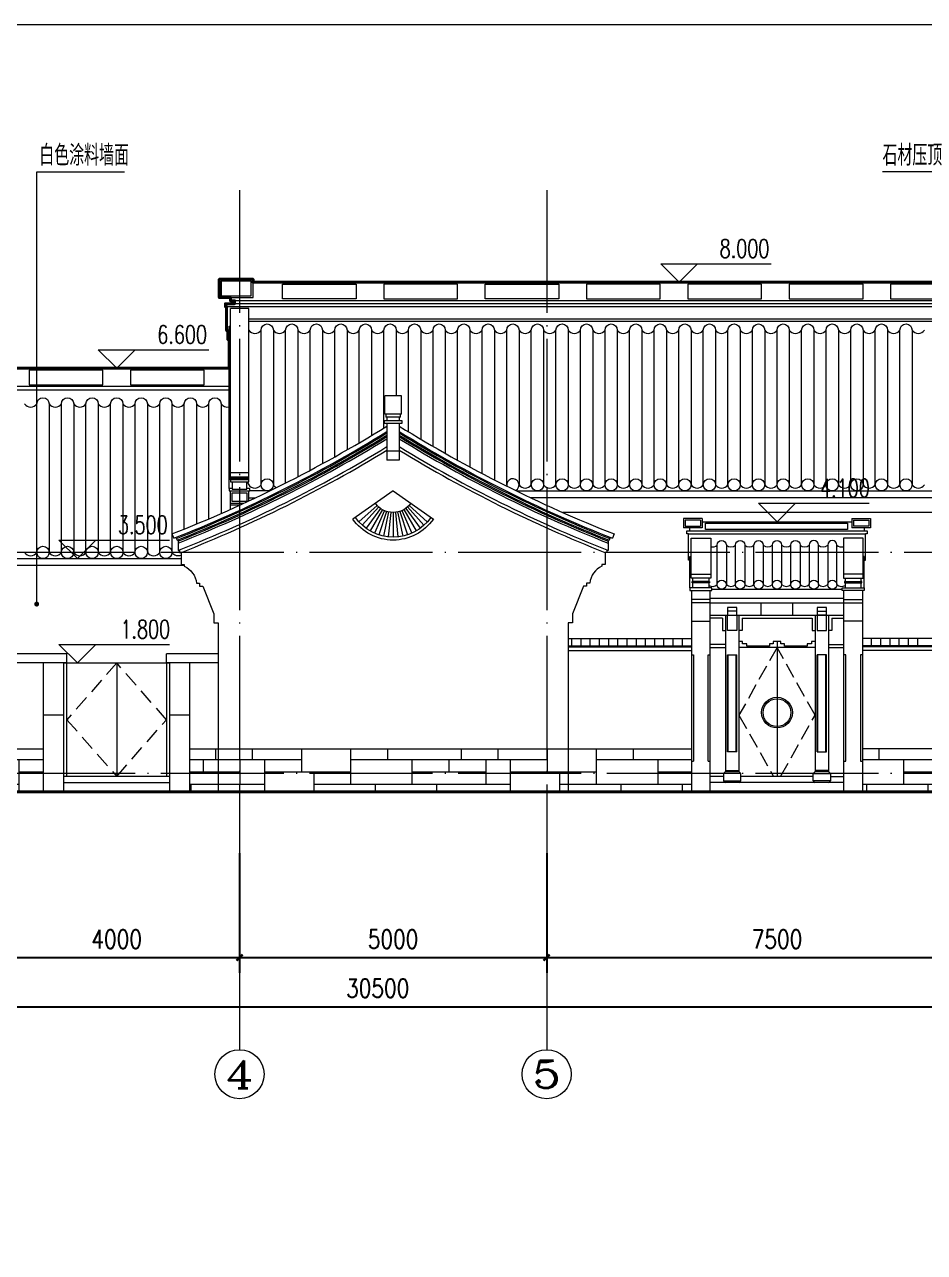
# Model space of a CAD drawing. Extents: x 577108 to 1042908, y 41950 to 81950.
# Drawn here: x 733073 to 747723, y 61950 to 81950 of the extents above; entities that cross this region are included whole.
import ezdxf
from ezdxf.enums import TextEntityAlignment as Align

# ---------------------------------------------------------------- set-up
doc = ezdxf.new("R2010")
doc.units = 0
doc.header["$LTSCALE"] = 1000
doc.header["$MEASUREMENT"] = 0
for name, pattern in [('DASH', [0.35, 0.25, -0.1]), ('DOTE', [2.42, 2, -0.2, 0.02, -0.2]), ('HIDDEN', [0.375, 0.25, -0.125])]:
    doc.linetypes.add(name, pattern=pattern)
doc.layers.get('0').update_dxf_attribs({"linetype": 'CONTINUOUS', "lineweight": 13})
doc.layers.get('Defpoints').update_dxf_attribs({"linetype": 'CONTINUOUS', "lineweight": 5})
for name, color, linetype, lineweight in [('AXIS', 3, 'CONTINUOUS', 15), ('AXIS_TEXT', 7, 'CONTINUOUS', 20), ('DIM_ELEV', 3, 'CONTINUOUS', 15), ('DIM_LEAD', 3, 'CONTINUOUS', 15), ('DOTE', 1, 'DOTE', 0), ('LM-1', 7, 'CONTINUOUS', 18), ('LM-2', 8, 'CONTINUOUS', 18), ('LM-L', 7, 'CONTINUOUS', 15), ('LM-S', 8, 'CONTINUOUS', 5), ('PUB_TEXT', 7, 'CONTINUOUS', 20), ('wall', 2, 'CONTINUOUS', 40), ('瓦1', 8, 'CONTINUOUS', 15)]:
    doc.layers.add(name, color=color, linetype=linetype, lineweight=lineweight)
doc.styles.add('_TCH_AXIS', font='COMPLEX', dxfattribs={"bigfont": 'GBCBIG'})
doc.styles.add('_TCH_DIM', font='SIMPLEX', dxfattribs={"bigfont": 'GBCBIG'})
doc.styles.add('COMPLEX', font='COMPLEX')
doc.styles.add('DIM_FONT', font='SIMPLEX.shx', dxfattribs={"width": 0.8, "bigfont": 'hztxt.shx'})
doc.dimstyles.new('DIMN', dxfattribs={"dimtxt": 300, "dimasz": 100, "dimexe": 250, "dimexo": 300, "dimgap": 150, "dimtad": 1, "dimdec": 0, "dimzin": 0, "dimdsep": 46, "dimtxsty": 'DIM_FONT', "dimblk": 'ARCHTICK', "dimcen": 0.09, "dimclrt": 7, "dimazin": 2, "dimtfac": 1, "dimtdec": 0, "dimtix": 1, "dimtmove": 2, "dimatfit": 3, "dimldrblk": 'ARCHTICK', "dimfxl": 0, "dimtolj": 1, "dimtzin": 0, "dimarcsym": 0})
pattern_1 = [(0, (-307017, -391225.2), (9e-13, 4000), [3000, -1000]), (0, (-307017, -391025.2), (9e-13, 4000), [-1200, 1200, -600, 1000]), (0, (-307017, -390825.2), (9e-13, 4000), [-1800, 2200]), (0, (-307017, -390625.2), (9e-13, 4000), [1800, -2200]), (0, (-307017, -390425.2), (9e-13, 4000), [-800, 3200]), (0, (-307017, -390225.2), (9e-13, 4000), [1400, -1000, 1200, -400]), (0, (-305617, -390025.2), (9e-13, 4000), [3200, -800]), (0, (-307217, -389825.2), (9e-13, 4000), [2200, -1800]), (0, (-307817, -389625.2), (9e-13, 4000), [1800, -2200]), (0, (-307017, -389425.2), (9e-13, 4000), [3200, -800]), (0, (-307017, -389225.2), (9e-13, 4000), [-1600, 1000, -600, 800]), (0, (-305017, -389025.2), (9e-13, 4000), [2400, -1600]), (0, (-306617, -388825.2), (9e-13, 4000), [1600, -800, 600, -1000]), (0, (-305817, -388625.2), (9e-13, 4000), [1600, -600, 1000, -800]), (0, (-304217, -388425.2), (9e-13, 4000), [2400, -1600]), (0, (-305817, -388225.2), (9e-13, 4000), [1600, -2400]), (0, (-305017, -388025.2), (9e-13, 4000), [1800, -2200]), (0, (-305017, -387825.2), (9e-13, 4000), [-1200, 2800]), (0, (-306217, -387625.2), (9e-13, 4000), [1200, -2800]), (0, (-305017, -387425.2), (9e-13, 4000), [2800, -1200]), (90, (-307017, -389625.2), (-4000, 1e-12), [600, -1600, 1400, -400]), (90, (-306617, -389425.2), (-4000, 1e-12), [1000, -600, 400, -2000]), (90, (-306417, -390225.2), (-4000, 1e-12), [400, -3600]), (90, (-306217, -390625.2), (-4000, 1e-12), [400, -2400, 600, -600]), (90, (-306017, -389825.2), (-4000, 1e-12), [400, -3600]), (90, (-305817, -391225.2), (-4000, 1e-12), [600, -1800, 1000, -600]), (90, (-305617, -390425.2), (-4000, 1e-12), [600, -3400]), (90, (-305417, -389425.2), (-4000, 1e-12), [600, -200, 400, -2800]), (90, (-305217, -391025.2), (-4000, 1e-12), [600, -3400]), (90, (-305017, -390025.2), (-4000, 1e-12), [600, -200, 600, -400, 1000, -1200]), (90, (-304617, -390025.2), (-4000, 1e-12), [-2800, 400, -400, 400]), (90, (-304417, -389425.2), (-4000, 1e-12), [400, -3600]), (90, (-304217, -390825.2), (-4000, 1e-12), [400, -1400, 1000, -1200]), (90, (-304017, -390225.2), (-4000, 1e-12), [200, -2600, 600, -600]), (90, (-303817, -390025.2), (-4000, 1e-12), [1000, -1000, 600, -1400]), (90, (-303617, -389025.2), (-4000, 1e-12), [600, -1000, 400, -2000]), (90, (-303417, -390425.2), (-4000, 1e-12), [400, -3600]), (90, (-303217, -390025.2), (-4000, 1e-12), [400, -1200, 600, -1800])]

# ---------------------------------------------------------------- blocks, each defined once
blk = doc.blocks.new('山墙装饰')
at = {"layer": 'LM-1'}
for q in [(-655, -459), (655, -459)]:
    blk.add_line((0, 0), q, dxfattribs=at)
for radius in [800, 750]:
    blk.add_arc((0, 0), radius, 215, 325, dxfattribs=at)
at = {"layer": 'LM-2', "color": 8}
for p, q in [((-260, -234), (-557, -502)), ((-234, -260), (-502, -557)), ((-206, -283), (-441, -607)), ((-175, -303), (-375, -650)), ((-142, -320), (-305, -685)), ((-108, -333), (-232, -713)), ((-73, -342), (-156, -734)), ((-37, -348), (-78, -746)), ((0, -350), (0, -750)), ((37, -348), (78, -746)), ((73, -342), (156, -734)), ((108, -333), (232, -713)), ((142, -320), (305, -685)), ((175, -303), (375, -650)), ((206, -283), (441, -607)), ((234, -260), (502, -557)), ((260, -234), (557, -502))]:
    blk.add_line(p, q, dxfattribs=at)
blk.add_arc((0, 0), 350, 215, 325, dxfattribs=at)
blk = doc.blocks.new('_ArchTick')
at = {"color": 0, "linetype": 'ByBlock', "const_width": 0.4}
blk.add_lwpolyline([(-0.5, -0.5), (0.5, 0.5)], dxfattribs=at)
blk = doc.blocks.new('*D115')
at = {"layer": 'AXIS', "color": 0, "lineweight": -2, "transparency": 16777216}
for p, q in [((732573, 68453), (732573, 66503)), ((736573, 68453), (736573, 66503)), ((732573, 66753), (736573, 66753))]:
    blk.add_line(p, q, dxfattribs=at)
at = {"layer": 'Defpoints', "color": 0, "transparency": 16777216}
for p in [(732573, 68753), (736573, 68753), (736573, 66753)]:
    blk.add_point(p, dxfattribs=at)
at = {"layer": 'AXIS', "color": 0, "lineweight": -2, "transparency": 16777216, "xscale": 100, "yscale": 100, "zscale": 100, "rotation": 180}
blk.add_blockref('_ArchTick', (732573, 66753), dxfattribs=at)
at = {"layer": 'AXIS', "color": 0, "lineweight": -2, "transparency": 16777216, "xscale": 100, "yscale": 100, "zscale": 100}
blk.add_blockref('_ArchTick', (736573, 66753), dxfattribs=at)
at = {"layer": 'AXIS', "color": 7, "transparency": 16777216, "insert": (734573, 67053), "char_height": 300, "attachment_point": 5, "style": 'DIM_FONT'}
blk.add_mtext('\\A1;4000', dxfattribs=at)
blk = doc.blocks.new('*D116')
at = {"layer": 'AXIS', "color": 0, "lineweight": -2, "transparency": 16777216}
for p, q in [((736573, 68453), (736573, 66503)), ((741573, 68453), (741573, 66503)), ((736573, 66753), (741573, 66753))]:
    blk.add_line(p, q, dxfattribs=at)
at = {"layer": 'Defpoints', "color": 0, "transparency": 16777216}
for p in [(736573, 68753), (741573, 68753), (741573, 66753)]:
    blk.add_point(p, dxfattribs=at)
at = {"layer": 'AXIS', "color": 0, "lineweight": -2, "transparency": 16777216, "xscale": 100, "yscale": 100, "zscale": 100, "rotation": 180}
blk.add_blockref('_ArchTick', (736573, 66753), dxfattribs=at)
at = {"layer": 'AXIS', "color": 0, "lineweight": -2, "transparency": 16777216, "xscale": 100, "yscale": 100, "zscale": 100}
blk.add_blockref('_ArchTick', (741573, 66753), dxfattribs=at)
at = {"layer": 'AXIS', "color": 7, "transparency": 16777216, "insert": (739073, 67053), "char_height": 300, "attachment_point": 5, "style": 'DIM_FONT'}
blk.add_mtext('\\A1;5000', dxfattribs=at)
blk = doc.blocks.new('*D117')
at = {"layer": 'AXIS', "color": 0, "lineweight": -2, "transparency": 16777216}
for p, q in [((741573, 68453), (741573, 66503)), ((749073, 68453), (749073, 66503)), ((741573, 66753), (749073, 66753))]:
    blk.add_line(p, q, dxfattribs=at)
at = {"layer": 'Defpoints', "color": 0, "transparency": 16777216}
for p in [(741573, 68753), (749073, 68753), (749073, 66753)]:
    blk.add_point(p, dxfattribs=at)
at = {"layer": 'AXIS', "color": 0, "lineweight": -2, "transparency": 16777216, "xscale": 100, "yscale": 100, "zscale": 100, "rotation": 180}
blk.add_blockref('_ArchTick', (741573, 66753), dxfattribs=at)
at = {"layer": 'AXIS', "color": 0, "lineweight": -2, "transparency": 16777216, "xscale": 100, "yscale": 100, "zscale": 100}
blk.add_blockref('_ArchTick', (749073, 66753), dxfattribs=at)
at = {"layer": 'AXIS', "color": 7, "transparency": 16777216, "insert": (745323, 67053), "char_height": 300, "attachment_point": 5, "style": 'DIM_FONT'}
blk.add_mtext('\\A1;7500', dxfattribs=at)
blk = doc.blocks.new('*D120')
at = {"layer": 'AXIS', "color": 0, "lineweight": -2, "transparency": 16777216}
for p, q in [((723573, 68453), (723573, 65703)), ((754073, 68453), (754073, 65703)), ((723573, 65953), (754073, 65953))]:
    blk.add_line(p, q, dxfattribs=at)
at = {"layer": 'Defpoints', "color": 0, "transparency": 16777216}
for p in [(723573, 68753), (754073, 68753), (754073, 65953)]:
    blk.add_point(p, dxfattribs=at)
at = {"layer": 'AXIS', "color": 0, "lineweight": -2, "transparency": 16777216, "xscale": 100, "yscale": 100, "zscale": 100, "rotation": 180}
blk.add_blockref('_ArchTick', (723573, 65953), dxfattribs=at)
at = {"layer": 'AXIS', "color": 0, "lineweight": -2, "transparency": 16777216, "xscale": 100, "yscale": 100, "zscale": 100}
blk.add_blockref('_ArchTick', (754073, 65953), dxfattribs=at)
at = {"layer": 'AXIS', "color": 7, "transparency": 16777216, "insert": (738823, 66253), "char_height": 300, "attachment_point": 5, "style": 'DIM_FONT'}
blk.add_mtext('\\A1;30500', dxfattribs=at)
blk = doc.blocks.new('_AXISO')
blk.add_circle((0, 0), 0.5)
at = {"layer": 'AXIS_TEXT', "style": 'COMPLEX', "width": 1.041667}
blk.add_attdef('A', text='', height=0.56, dxfattribs=at).set_placement((-0.25, -0.28), (0.25, -0.28), align=Align.FIT)

msp = doc.modelspace()

# ---------------------------------------------------------------- hatches: boundary and pattern name
at = {"layer": 'LM-S'}
h = msp.add_hatch(dxfattribs=at)
h.set_pattern_fill('文化石01', color=256, scale=500, style=0)
h.set_pattern_definition(pattern_1)
h.paths.add_polyline_path([(723423.0894, 70152.8769), (723423.0894, 69452.8769), (727473.0894, 69452.8769), (727473.0894, 70152.8769)])
h.paths.add_polyline_path([(727473.0894, 70152.8769), (727473.0894, 69452.8769), (728473.0894, 69452.8769), (728473.0894, 70152.8769)])
h.paths.add_polyline_path([(728473.0894, 69452.8769), (728673.0894, 69452.8769), (728673.0894, 70152.8769), (728473.0894, 70152.8769)])
h.paths.add_polyline_path([(728673.0894, 70152.8769), (728673.0894, 69452.8769), (730473.0894, 69452.8769), (730473.0894, 70152.8769)])
h.paths.add_polyline_path([(730673.0894, 70152.8769), (730473.0894, 70152.8769), (730473.0894, 69452.8769), (730673.0894, 69452.8769)])
h.paths.add_polyline_path([(730673.0894, 70152.8769), (730673.0894, 69452.8769), (731673.0894, 69452.8769), (731673.0894, 70152.8769)])
h.paths.add_polyline_path([(731673.0894, 69452.8769), (732723.0894, 69452.8769), (732723.0894, 70152.8769), (731673.0894, 70152.8769)])
h.paths.add_polyline_path([(732723.0894, 70152.8769), (732723.0894, 69452.8769), (733383.0894, 69452.8769), (733383.0894, 70152.8769)])
h = msp.add_hatch(dxfattribs=at)
h.set_pattern_fill('文化石01', color=256, scale=500, style=0)
h.set_pattern_definition(pattern_1)
h.paths.add_polyline_path([(741923.0894, 69452.8769), (741923.0894, 70152.8769), (736223.0894, 70152.8769), (736223.0894, 69452.8769)])
h.paths.add_polyline_path([(743933.0894, 69452.8769), (743933.0894, 70152.8769), (741923.0894, 70152.8769), (741923.0894, 69452.8769)])
h.paths.add_polyline_path([(736223.0894, 69452.8769), (736223.0894, 70152.8769), (735763.0894, 70152.8769), (735763.0894, 69452.8769)])
h = msp.add_hatch(dxfattribs=at)
h.set_pattern_fill('文化石01', color=256, scale=500, style=0)
h.set_pattern_definition(pattern_1)
h.paths.add_polyline_path([(746713.0894, 70152.8769), (746713.0894, 69452.8769), (748723.0894, 69452.8769), (748723.0894, 70152.8769)])
h.paths.add_polyline_path([(748723.0894, 70152.8769), (748723.0894, 69452.8769), (754423.0894, 69452.8769), (754423.0894, 70152.8769)])
h.paths.add_polyline_path([(754423.0894, 70152.8769), (754423.0894, 69452.8769), (756723.0894, 69452.8769), (756723.0894, 70152.8769)])
h.paths.add_polyline_path([(756723.0894, 70152.8769), (756723.0894, 69452.8769), (757459.3639, 69452.8769), (757459.3639, 70152.8769)])

# ---------------------------------------------------------------- linework, layer by layer
for p, q in [((723423.0894, 70152.8769), (733383.0894, 70152.8769)), ((735763.0894, 70152.8769), (743933.0894, 70152.8769))]:
    msp.add_line(p, q)
at = {"layer": 'AXIS'}
for p, q in [((736573.0894, 68752.8769), (736573.0894, 65252.8769)), ((741573.0894, 68752.8769), (741573.0894, 65252.8769))]:
    msp.add_line(p, q, dxfattribs=at)
at = {"layer": 'DIM_ELEV'}
for p, q in [((743729.0957, 77752.8769), (743429.0957, 78052.8769)), ((743429.0957, 78052.8769), (745229.0957, 78052.8769)), ((743729.0957, 77752.8769), (744029.0957, 78052.8769)), ((734573.0894, 76352.8769), (734273.0894, 76652.8769)), ((734273.0894, 76652.8769), (736073.0894, 76652.8769)), ((734573.0894, 76352.8769), (734873.0894, 76652.8769)), ((745323.0894, 73852.8769), (745023.0894, 74152.8769)), ((745023.0894, 74152.8769), (746823.0894, 74152.8769)), ((745323.0894, 73852.8769), (745623.0894, 74152.8769)), ((733932.7891, 73252.8769), (733632.7891, 73552.8769)), ((733632.7891, 73552.8769), (735432.7891, 73552.8769)), ((733932.7891, 73252.8769), (734232.7891, 73552.8769)), ((733932.7891, 71552.8769), (733632.7891, 71852.8769)), ((733632.7891, 71852.8769), (735432.7891, 71852.8769)), ((733932.7891, 71552.8769), (734232.7891, 71852.8769))]:
    msp.add_line(p, q, dxfattribs=at)
at = {"layer": 'DIM_LEAD'}
for p, q in [((733270.5637, 72510.6586), (733270.5637, 79552.8769)), ((733270.5637, 79552.8769), (734698.6182, 79552.8769)), ((748015.5133, 79552.8769), (747040.8247, 79552.8769))]:
    msp.add_line(p, q, dxfattribs=at)
at = {"layer": 'DIM_LEAD', "const_width": 40}
msp.add_lwpolyline([(733270.5637, 72490.6586, 1), (733270.5637, 72530.6586, 1)], format="xyb", close=True, dxfattribs=at)
at = {"layer": 'DOTE'}
for p, q in [((736573.0894, 79252.8769), (736573.0894, 68252.8769)), ((741573.0894, 79252.8769), (741573.0894, 68252.8769)), ((759073.0894, 73352.8769), (721419.8075, 73352.8769)), ((759073.0894, 69752.8769), (721419.8075, 69752.8769))]:
    msp.add_line(p, q, dxfattribs=at)
at = {"layer": 'LM-L'}
for p, q in [((748853.0894, 77752.8769), (736793.0894, 77752.8769)), ((749303.0894, 77402.8769), (736343.0894, 77402.8769)), ((736343.0894, 77352.8769), (736343.0894, 77402.8769)), ((736423.0894, 77452.8769), (736423.0894, 77502.8769)), ((749223.0894, 77452.8769), (736423.0894, 77452.8769)), ((736493.0894, 77402.8769), (736493.0894, 77452.8769)), ((749303.0894, 77352.8769), (736343.0894, 77352.8769)), ((736363.0894, 76965.1277), (736363.0894, 77352.8769)), ((736423.0894, 74582.6741), (736423.0894, 77322.7926)), ((736723.0894, 77322.7926), (736423.0894, 77322.7926)), ((736723.0894, 74582.6741), (736723.0894, 77322.7926)), ((736403.0894, 77036.4869), (736423.0894, 77036.4869)), ((736403.0894, 74393.5263), (736403.0894, 77036.4869)), ((748923.0894, 77152.8769), (736723.0894, 77152.8769)), ((748923.0894, 77112.8769), (736723.0894, 77112.8769)), ((736383.0894, 76965.1277), (736363.0894, 76965.1277)), ((736383.0894, 76815.1277), (736383.0894, 76965.1277)), ((736403.0894, 76815.1277), (736383.0894, 76815.1277)), ((736403.0894, 76352.8769), (732743.0894, 76352.8769)), ((736403.0894, 76052.8769), (732743.0894, 76052.8769)), ((738938.0894, 75602.8769), (738938.0894, 75902.8769)), ((739208.0894, 75902.8769), (738938.0894, 75902.8769)), ((739208.0894, 75602.8769), (739208.0894, 75902.8769)), ((739208.0894, 75602.8769), (738938.0894, 75602.8769)), ((738953.0894, 75602.8769), (738953.0894, 75552.8769)), ((739193.0894, 75552.8769), (739193.0894, 75602.8769)), ((739193.0894, 75552.8769), (738953.0894, 75552.8769)), ((738973.0894, 75552.8769), (738973.0894, 75502.8769)), ((738973.0894, 75452.8769), (738973.0894, 74852.8769)), ((739173.0894, 75552.8769), (739173.0894, 75502.8769)), ((739173.0894, 75452.8769), (739173.0894, 74852.8769)), ((739173.0894, 75002.8769), (738973.0894, 75002.8769)), ((739173.0894, 74852.8769), (738973.0894, 74852.8769)), ((736423.0894, 74652.8769), (736723.0894, 74652.8769)), ((736423.0894, 74582.6741), (736723.0894, 74582.6741)), ((736423.0894, 74052.7332), (736423.0894, 74352.8769)), ((736723.0894, 74190.2759), (736723.0894, 74352.8769)), ((736723.0894, 74240.3163), (736829.3175, 74240.3163)), ((737062.9616, 74352.8769), (736743.0894, 74352.8769)), ((741083.2171, 74352.8769), (748923.0894, 74352.8769)), ((748923.0894, 74240.3163), (741316.8612, 74240.3163)), ((736423.0894, 74152.8769), (736642.7048, 74152.8769)), ((748811.2704, 74002.8769), (741834.9083, 74002.8769)), ((744103.0894, 73902.8769), (743803.0894, 73902.8769)), ((743803.0894, 73902.8769), (743803.0894, 73752.8769)), ((744103.0894, 73902.8769), (744103.0894, 73752.8769)), ((746543.0894, 73902.8769), (746843.0894, 73902.8769)), ((746543.0894, 73902.8769), (746543.0894, 73752.8769)), ((746843.0894, 73902.8769), (746843.0894, 73752.8769)), ((735473.0894, 73652.8769), (735500.528, 73583.0763)), ((742673.0894, 73652.8769), (742645.6507, 73583.0763)), ((744103.0894, 73752.8769), (743803.0894, 73752.8769)), ((743883.0894, 73652.8769), (746763.0894, 73652.8769)), ((746843.0894, 73752.8769), (746543.0894, 73752.8769)), ((735537.6559, 73597.7107), (735556.0339, 73551.2107)), ((735573.0894, 73536.4488), (735573.0894, 73382.8769)), ((735574.6134, 73558.5637), (735581.9817, 73539.9705)), ((742571.5653, 73558.5637), (742564.197, 73539.9705)), ((742573.0894, 73536.4488), (742573.0894, 73382.8769)), ((742608.5228, 73597.7107), (742590.1448, 73551.2107)), ((732723.0894, 73252.8769), (735623.0894, 73252.8769)), ((735573.0894, 73382.8769), (735593.0894, 73382.8769)), ((735593.0894, 73393.8264), (735593.0894, 73352.8769)), ((735593.0894, 73352.8769), (735625.5409, 73352.8769)), ((742553.0894, 73352.8769), (742520.6378, 73352.8769)), ((742553.0894, 73393.8264), (742553.0894, 73352.8769)), ((742573.0894, 73382.8769), (742553.0894, 73382.8769)), ((746743.0894, 73285.8769), (746723.0894, 73285.8769)), ((735673.0894, 73140.3163), (732723.0894, 73140.3163)), ((744213.0894, 72932.8871), (743953.0894, 72932.8871)), ((744213.0894, 72880.58), (743953.0894, 72880.58)), ((744213.0894, 72854.8552), (743953.0894, 72854.8552)), ((746433.0894, 72932.8871), (746693.0894, 72932.8871)), ((746433.0894, 72880.58), (746693.0894, 72880.58)), ((746433.0894, 72854.8552), (746693.0894, 72854.8552)), ((743933.0894, 72732.8769), (744233.0894, 72732.8769)), ((744233.0894, 72605.3881), (746413.0894, 72605.3881)), ((744263.0894, 72752.8769), (746383.0894, 72752.8769)), ((746713.0894, 72732.8769), (746413.0894, 72732.8769)), ((744233.0894, 72532.8769), (746413.0894, 72532.8769)), ((745063.0894, 72332.8769), (745063.0894, 72532.8769)), ((745583.0894, 72332.8769), (745583.0894, 72532.8769)), ((744233.0894, 72332.8769), (746413.0894, 72332.8769)), ((744483.0894, 72332.8769), (744483.0894, 69782.8769)), ((744668.0894, 72392.8769), (744518.0894, 72392.8769)), ((744703.0894, 72332.8769), (744703.0894, 69782.8769)), ((745943.0894, 72332.8769), (745943.0894, 69782.8769)), ((745978.0894, 72392.8769), (746128.0894, 72392.8769)), ((746163.0894, 72332.8769), (746163.0894, 69782.8769)), ((741923.0895, 71831.6333), (743933.0894, 71831.6333)), ((741923.0895, 71814.3128), (743933.0894, 71814.3128)), ((744483.0894, 71852.8769), (744233.0894, 71852.8769)), ((744233.0894, 71802.8769), (744483.0894, 71802.8769)), ((746163.0894, 71852.8769), (746413.0894, 71852.8769)), ((746163.0894, 71802.8769), (746413.0894, 71802.8769)), ((748723.0894, 71831.6333), (746713.0894, 71831.6333)), ((748723.0894, 71814.3128), (746713.0894, 71814.3128)), ((733763.0894, 71702.8769), (732723.0894, 71702.8769)), ((733763.0894, 71552.8769), (733763.0894, 71702.8769)), ((736223.0894, 71702.8769), (735383.0894, 71702.8769)), ((735383.0894, 71552.8769), (735383.0894, 71702.8769)), ((741923.0895, 71752.8769), (743933.0894, 71752.8769)), ((748723.0894, 71752.8769), (746713.0894, 71752.8769)), ((733763.0894, 71552.8769), (732723.0894, 71552.8769)), ((733383.0894, 69452.8769), (733383.0894, 71552.8769)), ((733713.0894, 69452.8769), (733713.0894, 71552.8769)), ((733713.0894, 71552.8769), (735433.0894, 71552.8769)), ((733763.0894, 69702.8769), (733763.0894, 71552.8769)), ((734573.0894, 71552.8769), (734573.0894, 69702.8769)), ((736223.0894, 71552.8769), (735383.0894, 71552.8769)), ((735383.0894, 71552.8769), (735383.0894, 69702.8769)), ((735433.0894, 71552.8769), (735433.0894, 69452.8769)), ((735763.0894, 69452.8769), (735763.0894, 71552.8769)), ((733713.0894, 70702.8769), (733383.0894, 70702.8769)), ((735763.0894, 70702.8769), (735433.0894, 70702.8769)), ((757459.3639, 70152.8769), (746713.0894, 70152.8769)), ((735433.0894, 69702.8769), (733713.0894, 69702.8769)), ((733713.0894, 69602.8769), (735433.0894, 69602.8769)), ((744453.0894, 69702.8769), (744233.0894, 69702.8769)), ((746413.0894, 69602.8769), (744233.0894, 69602.8769)), ((745913.0894, 69702.8769), (744733.0894, 69702.8769)), ((746193.0894, 69702.8769), (746413.0894, 69702.8769))]:
    msp.add_line(p, q, dxfattribs=at)
at = {"layer": 'LM-L', "color": 8}
msp.add_line((743903.0894, 73285.8769), (743923.0894, 73285.8769), dxfattribs=at)
at = {"layer": 'LM-L', "color": 7}
for p, q in [((745943.0894, 71802.8769), (744703.0894, 71802.8769)), ((745323.0894, 71902.8769), (745323.0894, 69702.8769)), ((744483.0894, 69802.8769), (744703.0894, 69802.8769)), ((746163.0894, 69802.8769), (745943.0894, 69802.8769)), ((744453.0894, 69752.8769), (744453.0894, 69632.8769)), ((744733.0894, 69752.8769), (744453.0894, 69752.8769)), ((744453.0894, 69632.8769), (744733.0894, 69632.8769)), ((744483.0894, 69782.8769), (744703.0894, 69782.8769)), ((744733.0894, 69632.8769), (744733.0894, 69752.8769)), ((745913.0894, 69632.8769), (745913.0894, 69752.8769)), ((745913.0894, 69752.8769), (746193.0894, 69752.8769)), ((746193.0894, 69632.8769), (745913.0894, 69632.8769)), ((746163.0894, 69782.8769), (745943.0894, 69782.8769)), ((746193.0894, 69752.8769), (746193.0894, 69632.8769))]:
    msp.add_line(p, q, dxfattribs=at)
at = {"layer": 'LM-L'}
for points in [[(736793.0894, 77802.8769), (736243.0894, 77802.8769), (736243.0894, 77502.8769), (736793.0894, 77502.8769)], [(738933.0894, 75502.8769), (739213.0894, 75502.8769), (739213.0894, 75452.8769), (738933.0894, 75452.8769)], [(736433.0894, 74578.0443), (736713.0894, 74578.0443), (736713.0894, 74549.9826), (736433.0894, 74549.9826)], [(744213.0894, 72827.8769), (744213.0894, 72827.8769), (744213.0894, 72772.8769), (743953.0894, 72772.8769), (743953.0894, 72827.8769), (743953.0894, 72827.8769), (743953.0894, 72854.8552), (743943.0894, 72854.8552), (743943.0894, 72880.58), (743953.0894, 72880.58), (743953.0894, 72932.8871), (743923.0894, 72932.8871), (743923.0894, 72997.1991), (744243.0894, 72997.1991), (744243.0894, 72932.8871), (744213.0894, 72932.8871), (744213.0894, 72880.58), (744223.0894, 72880.58), (744223.0894, 72854.8552), (744213.0894, 72854.8552)], [(746433.0894, 72827.8769), (746433.0894, 72827.8769), (746433.0894, 72772.8769), (746693.0894, 72772.8769), (746693.0894, 72827.8769), (746693.0894, 72827.8769), (746693.0894, 72854.8552), (746703.0894, 72854.8552), (746703.0894, 72880.58), (746693.0894, 72880.58), (746693.0894, 72932.8871), (746723.0894, 72932.8871), (746723.0894, 72997.1991), (746403.0894, 72997.1991), (746403.0894, 72932.8871), (746433.0894, 72932.8871), (746433.0894, 72880.58), (746423.0894, 72880.58), (746423.0894, 72854.8552), (746433.0894, 72854.8552)], [(744518.0894, 72332.8769), (744668.0894, 72332.8769), (744668.0894, 72452.8769), (744518.0894, 72452.8769)], [(745978.0894, 72332.8769), (746128.0894, 72332.8769), (746128.0894, 72452.8769), (745978.0894, 72452.8769)], [(744668.0894, 72082.8769), (744518.0894, 72082.8769), (744518.0894, 72332.8769), (744668.0894, 72332.8769)], [(745978.0894, 72082.8769), (746128.0894, 72082.8769), (746128.0894, 72332.8769), (745978.0894, 72332.8769)]]:
    msp.add_lwpolyline(points, close=True, dxfattribs=at)
for points in [[(732743.0894, 76002.8769), (736403.0894, 76002.8769)], [(736723.0894, 74535.6305), (736423.0894, 74535.6305), (736423.0894, 74503.5545), (736453.0894, 74503.5545), (736453.0894, 74382.8769), (736693.0894, 74382.8769), (736693.0894, 74503.5545), (736723.0894, 74503.5545), (736723.0894, 74535.6305)], [(736453.0894, 74393.5263), (736403.0894, 74393.5263), (736403.0894, 74352.8769), (736743.0894, 74352.8769), (736743.0894, 74393.5263), (736693.0894, 74393.5263)], [(744103.0894, 73852.8769), (746543.0894, 73852.8769)], [(743883.0894, 73652.8769), (743853.0894, 73652.8769), (743853.0894, 73702.8769), (746793.0894, 73702.8769), (746793.0894, 73652.8769), (746763.0894, 73652.8769)], [(743903.0894, 73227.8769), (743883.0894, 73227.8769), (743883.0894, 73652.8769)], [(743903.0894, 73702.8769), (743903.0894, 73752.8769)], [(746743.0894, 73752.8769), (746743.0894, 73702.8769)], [(746743.0894, 73227.8769), (746763.0894, 73227.8769), (746763.0894, 73652.8769)], [(743923.0894, 72997.1991), (743923.0894, 73585.1408), (744243.0894, 73585.1408), (744243.0894, 72997.1991)], [(746723.0894, 72997.1991), (746723.0894, 73585.1408), (746403.0894, 73585.1408), (746403.0894, 72997.1991)], [(743903.0894, 72772.8769), (743903.0894, 73285.8769)], [(746743.0894, 72772.8769), (746743.0894, 73285.8769)], [(743953.675, 72772.8769), (743903.0894, 72772.8769), (743903.0894, 72732.8769), (743933.0894, 72732.8769), (743933.0894, 69452.8769)], [(744233.0894, 69452.8769), (744233.0894, 72732.8769), (744263.0894, 72732.8769), (744263.0894, 72772.8769), (744213.0894, 72772.8769)], [(746413.0894, 69452.8769), (746413.0894, 72732.8769), (746383.0894, 72732.8769), (746383.0894, 72772.8769), (746433.0894, 72772.8769)], [(746692.5039, 72772.8769), (746743.0894, 72772.8769), (746743.0894, 72732.8769), (746713.0894, 72732.8769), (746713.0894, 69452.8769)], [(741923.0895, 71952.8769), (743933.0894, 71952.8769)], [(748723.0894, 71952.8769), (746713.0894, 71952.8769)]]:
    msp.add_lwpolyline(points, dxfattribs=at)
for points in [[(735623.0894, 73352.8769), (735623.0894, 73152.8769), (735673.0894, 73152.8769), (735673.0894, 73127.8769, -0.2592016427), (735873.0894, 72852.8769), (735923.0894, 72852.8769), (735923.0894, 72802.8769), (735973.0894, 72802.8769), (736153.0894, 72352.8769), (736153.0894, 72202.8769), (736223.0894, 72202.8769), (736223.0894, 69452.8769)], [(742523.0894, 73352.8769), (742523.0894, 73152.8769), (742473.0894, 73152.8769), (742473.0894, 73127.8769, 0.2592016427), (742273.0894, 72852.8769), (742223.0894, 72852.8769), (742223.0894, 72802.8769), (742173.0894, 72802.8769), (741993.0894, 72352.8769), (741993.0894, 72202.8769), (741923.0894, 72202.8769), (741923.0894, 69452.8769)]]:
    msp.add_lwpolyline(points, format="xyb", dxfattribs=at)
at = {"layer": 'LM-L', "color": 7}
for points in [[(745323.0894, 71902.8769), (745263.0894, 71902.8769), (745263.0894, 71862.8769), (745203.0894, 71862.8769), (745203.0894, 71822.8769), (744833.0894, 71822.8769), (744833.0894, 71862.8769), (744763.0894, 71862.8769), (744763.0894, 71902.8769), (744703.0894, 71902.8769)], [(745943.0894, 71902.8769), (745883.0894, 71902.8769), (745883.0894, 71862.8769), (745813.0894, 71862.8769), (745813.0894, 71822.8769), (745443.0894, 71822.8769), (745443.0894, 71862.8769), (745383.0894, 71862.8769), (745383.0894, 71902.8769), (745323.0894, 71902.8769)]]:
    msp.add_lwpolyline(points, dxfattribs=at)
at = {"layer": 'LM-L'}
for centre, radius, start, end in [((727566.9688, 93765.1179), 21610.3906, 291.45978608, 301.85741795), ((750579.2099, 93765.1179), 21610.3906, 238.14258205, 248.54021392), ((727566.9688, 93765.1179), 21685.3906, 291.45978608, 301.73436028), ((727566.9688, 93765.1179), 21705.3906, 291.56522852, 301.70171601), ((727566.9688, 93765.1179), 21735.3906, 291.56522852, 301.65288369), ((727566.9688, 93765.1179), 21755.3906, 291.59271231, 301.62041782), ((727566.9688, 93765.1179), 21785.3906, 291.56148846, 301.57185196), ((750579.2099, 93765.1179), 21685.3906, 238.26563972, 248.54021392), ((750579.2099, 93765.1179), 21705.3906, 238.29828399, 248.43477148), ((750579.2099, 93765.1179), 21735.3906, 238.34711631, 248.43477148), ((750579.2099, 93765.1179), 21755.3906, 238.37958218, 248.40728769), ((750579.2099, 93765.1179), 21785.3906, 238.42814804, 248.43851154), ((727566.9688, 93765.1179), 21895.3906, 291.50403039, 301.395129), ((727566.9688, 93765.1179), 21945.3906, 291.5436679, 301.31549498), ((750579.2099, 93765.1179), 21895.3906, 238.604871, 248.49596959), ((750579.2099, 93765.1179), 21945.3906, 238.68450502, 248.4563321)]:
    msp.add_arc(centre, radius, start, end, dxfattribs=at)
at = {"layer": 'LM-L', "color": 7}
for centre, start, end in [((744536.0271, 69699.9392), 122.54938317, 147.45061678), ((744536.0271, 69685.8146), 212.54938322, 237.45061683), ((744650.1518, 69699.9392), 32.54938322, 57.45061683), ((744650.1518, 69685.8146), 302.54938317, 327.45061678), ((745996.0271, 69699.9392), 122.54938317, 147.45061678), ((745996.0271, 69685.8146), 212.54938322, 237.45061683), ((746110.1518, 69699.9392), 32.54938322, 57.45061683), ((746110.1518, 69685.8146), 302.54938317, 327.45061678)]:
    msp.add_arc(centre, 98.3924, start, end, dxfattribs=at)
at = {"layer": 'LM-S'}
for p, q in [((736423.0894, 74535.6305), (736423.0894, 74582.6741)), ((736433.0894, 74578.0443), (736433.0894, 74582.6741)), ((736453.0894, 74578.0443), (736453.0894, 74582.6741)), ((736453.0894, 74535.6305), (736453.0894, 74549.9826)), ((736453.0894, 74503.5545), (736693.0894, 74503.5545)), ((736693.0894, 74578.0443), (736693.0894, 74582.6741)), ((736693.0894, 74535.6305), (736693.0894, 74549.9826)), ((736713.0894, 74578.0443), (736713.0894, 74582.6741)), ((736723.0894, 74535.6305), (736723.0894, 74582.6741)), ((736423.0894, 74127.8769), (736588.4845, 74127.8769)), ((744078.0894, 73877.8769), (743828.0894, 73877.8769)), ((743828.0894, 73877.8769), (743828.0894, 73777.8769)), ((744078.0894, 73877.8769), (744078.0894, 73777.8769)), ((746568.0894, 73877.8769), (746818.0894, 73877.8769)), ((746568.0894, 73877.8769), (746568.0894, 73777.8769)), ((746818.0894, 73877.8769), (746818.0894, 73777.8769)), ((743828.0894, 73777.8769), (744078.0894, 73777.8769)), ((746818.0894, 73777.8769), (746568.0894, 73777.8769)), ((743933.0894, 71682.8769), (743963.0894, 71682.8769)), ((744203.0894, 71682.8769), (744233.0894, 71682.8769)), ((746443.0894, 71682.8769), (746413.0894, 71682.8769)), ((746713.0894, 71682.8769), (746683.0894, 71682.8769)), ((743933.0894, 69952.8769), (743963.0894, 69952.8769)), ((744203.0894, 69952.8769), (744233.0894, 69952.8769)), ((746413.0894, 69952.8769), (746443.0894, 69952.8769)), ((746683.0894, 69952.8769), (746713.0894, 69952.8769))]:
    msp.add_line(p, q, dxfattribs=at)
at = {"layer": 'LM-S', "color": 8}
for p, q in [((744233.0894, 72582.8769), (743933.0894, 72582.8769)), ((744233.0894, 72532.8769), (743933.0894, 72532.8769)), ((746413.0894, 72582.8769), (746713.0894, 72582.8769)), ((746413.0894, 72532.8769), (746713.0894, 72532.8769)), ((743933.0894, 72232.8769), (744233.0894, 72232.8769)), ((744433.0894, 72282.8769), (744233.0894, 72282.8769)), ((744433.0894, 72282.8769), (744433.0894, 72082.8769)), ((744753.0894, 72282.8769), (745893.0894, 72282.8769)), ((744753.0894, 72282.8769), (744753.0894, 72082.8769)), ((745893.0894, 72282.8769), (745893.0894, 72082.8769)), ((746213.0894, 72282.8769), (746213.0894, 72082.8769)), ((746213.0894, 72282.8769), (746413.0894, 72282.8769)), ((746713.0894, 72232.8769), (746413.0894, 72232.8769)), ((744433.0894, 72082.8769), (744483.0894, 72082.8769)), ((744753.0894, 72082.8769), (744703.0894, 72082.8769)), ((745893.0894, 72082.8769), (745943.0894, 72082.8769)), ((746213.0894, 72082.8769), (746163.0894, 72082.8769)), ((744515.3077, 71682.8769), (744670.8712, 71682.8769)), ((744515.3077, 70102.8769), (744515.3077, 71682.8769)), ((744525.9143, 70102.8769), (744525.9143, 71682.8769)), ((744660.2646, 70102.8769), (744660.2646, 71682.8769)), ((744670.8712, 70102.8769), (744670.8712, 71682.8769)), ((746130.8712, 71682.8769), (745975.3077, 71682.8769)), ((745975.3077, 70102.8769), (745975.3077, 71682.8769)), ((745985.9143, 70102.8769), (745985.9143, 71682.8769)), ((746120.2646, 70102.8769), (746120.2646, 71682.8769)), ((746130.8712, 70102.8769), (746130.8712, 71682.8769)), ((744670.8712, 70102.8769), (744515.3077, 70102.8769)), ((745975.3077, 70102.8769), (746130.8712, 70102.8769))]:
    msp.add_line(p, q, dxfattribs=at)
at = {"layer": 'LM-S', "color": 8, "linetype": 'HIDDEN'}
for p, q in [((741983.0894, 71831.6333), (741983.0894, 71952.8769)), ((742133.0894, 71831.6333), (742133.0894, 71952.8769)), ((742283.0894, 71831.6333), (742283.0894, 71952.8769)), ((742433.0894, 71831.6333), (742433.0894, 71952.8769)), ((742583.0894, 71831.6333), (742583.0894, 71952.8769)), ((742733.0894, 71831.6333), (742733.0894, 71952.8769)), ((742883.0894, 71831.6333), (742883.0894, 71952.8769)), ((743033.0894, 71831.6333), (743033.0894, 71952.8769)), ((743183.0894, 71831.6333), (743183.0894, 71952.8769)), ((743333.0894, 71831.6333), (743333.0894, 71952.8769)), ((743483.0894, 71831.6333), (743483.0894, 71952.8769)), ((743633.0894, 71831.6333), (743633.0894, 71952.8769)), ((743783.0894, 71831.6333), (743783.0894, 71952.8769)), ((746863.0894, 71831.6333), (746863.0894, 71952.8769)), ((747013.0894, 71831.6333), (747013.0894, 71952.8769)), ((747163.0894, 71831.6333), (747163.0894, 71952.8769)), ((747313.0894, 71831.6333), (747313.0894, 71952.8769)), ((747463.0894, 71831.6333), (747463.0894, 71952.8769)), ((747613.0894, 71831.6333), (747613.0894, 71952.8769))]:
    msp.add_line(p, q, dxfattribs=at)
at = {"layer": 'LM-S'}
for points in [[(715908.4301, 81950.2272), (765308.4301, 81950.2272), (765308.4301, 41950.2272), (715908.4301, 41950.2272)], [(736763.0894, 77772.8769), (736273.0894, 77772.8769), (736273.0894, 77532.8769), (736763.0894, 77532.8769)], [(737273.0894, 77722.8769), (738473.0894, 77722.8769), (738473.0894, 77482.8769), (737273.0894, 77482.8769)], [(740123.0894, 77722.8769), (738923.0894, 77722.8769), (738923.0894, 77482.8769), (740123.0894, 77482.8769)], [(740573.0894, 77722.8769), (741773.0894, 77722.8769), (741773.0894, 77482.8769), (740573.0894, 77482.8769)], [(743423.0894, 77722.8769), (742223.0894, 77722.8769), (742223.0894, 77482.8769), (743423.0894, 77482.8769)], [(745073.0894, 77722.8769), (743873.0894, 77722.8769), (743873.0894, 77482.8769), (745073.0894, 77482.8769)], [(746723.0894, 77722.8769), (745523.0894, 77722.8769), (745523.0894, 77482.8769), (746723.0894, 77482.8769)], [(748373.0894, 77722.8769), (747173.0894, 77722.8769), (747173.0894, 77482.8769), (748373.0894, 77482.8769)], [(734348.0894, 76322.8769), (733148.0894, 76322.8769), (733148.0894, 76082.8769), (734348.0894, 76082.8769)], [(735998.0894, 76322.8769), (734798.0894, 76322.8769), (734798.0894, 76082.8769), (735998.0894, 76082.8769)], [(736453.0894, 74322.2932), (736693.0894, 74322.2932), (736693.0894, 74182.2932), (736453.0894, 74182.2932)]]:
    msp.add_lwpolyline(points, close=True, dxfattribs=at)
for points in [[(746468.0894, 73727.8769), (744158.0894, 73727.8769), (744158.0894, 73827.8769), (746468.0894, 73827.8769), (746468.0894, 73727.8769)], [(743963.0894, 71682.8769), (743963.0894, 69952.8769)], [(744203.0894, 69952.8769), (744203.0894, 71682.8769)], [(746443.0894, 69952.8769), (746443.0894, 71682.8769)], [(746683.0894, 71682.8769), (746683.0894, 69952.8769)]]:
    msp.add_lwpolyline(points, dxfattribs=at)
for points in [[(744348.0971, 72828.9495), (744348.0971, 73472.1444, -1), (744498.0971, 73472.1444), (744498.0971, 72828.9495)], [(744648.0894, 72828.9495), (744648.0894, 73472.1444, -1), (744798.0894, 73472.1444), (744798.0894, 72828.9495)], [(744948.0894, 72827.8769), (744948.0894, 73471.0717, -1), (745098.0894, 73471.0717), (745098.0894, 72827.8769)], [(745248.0818, 72828.9495), (745248.0818, 73472.1444, -1), (745398.0818, 73472.1444), (745398.0818, 72828.9495)], [(745548.0741, 72828.9495), (745548.0741, 73472.1444, -1), (745698.0741, 73472.1444), (745698.0741, 72828.9495)], [(745998.0741, 72828.9495), (745998.0741, 73472.1444, 1), (745848.0741, 73472.1444), (745848.0741, 72828.9495)], [(746298.0664, 72828.9495), (746298.0664, 73472.1444, 1), (746148.0664, 73472.1444), (746148.0664, 72828.9495)]]:
    msp.add_lwpolyline(points, format="xyb", dxfattribs=at)
at = {"layer": 'LM-S', "color": 8, "linetype": 'DASH'}
msp.add_lwpolyline([(745379.4531, 69702.8769), (745943.0894, 70702.8769), (745323.0894, 71802.8769), (744703.0894, 70702.8769), (745266.7258, 69702.8769)], dxfattribs=at)
at = {"layer": 'LM-S', "color": 8, "linetype": 'HIDDEN'}
msp.add_lwpolyline([(734573.0894, 71552.8769), (733763.0894, 70627.8769), (734573.0894, 69702.8769), (735383.0894, 70627.8769)], close=True, dxfattribs=at)
at = {"layer": 'LM-S'}
for centre in [(744423.1048, 72827.8769), (744723.0971, 72827.8769), (745023.0894, 72827.8769), (745323.0894, 72827.8769), (745623.0818, 72827.8769), (745923.0664, 72827.8769), (746223.0588, 72827.8769)]:
    msp.add_circle(centre, 75, dxfattribs=at)
at = {"layer": 'LM-S', "color": 7}
for radius in [250, 225]:
    msp.add_circle((745323.0894, 70742.8769), radius, dxfattribs=at)
at = {"layer": 'LM-S'}
for centre, start, end in [((744273.1048, 73549.8217), 253.97819677, 313.60281897), ((744573.0971, 73549.8217), 226.39718103, 313.60281897), ((744873.0894, 73549.8217), 226.39718103, 313.60281897), ((745173.0894, 73549.8217), 226.39718103, 313.60281897), ((745473.0818, 73549.8217), 226.39718103, 313.60281897), ((745773.0741, 73549.8217), 226.39718103, 313.60281897), ((746073.0664, 73549.8217), 226.39718103, 313.60281897), ((746373.0588, 73549.8217), 226.39718103, 286.02180323), ((744273.1048, 72906.6269), 236.50493199, 313.60281897), ((744573.0971, 72906.6269), 226.39718103, 313.60281897), ((744873.0894, 72906.6269), 226.39718103, 313.60281897), ((745173.0894, 72906.6269), 226.39718103, 313.60281897), ((745473.0818, 72906.6269), 226.39718103, 313.60281897), ((745773.0741, 72906.6269), 226.39718103, 313.60281897), ((746073.0664, 72906.6269), 226.39718103, 313.60281897), ((746373.0588, 72906.6269), 226.39718103, 303.49506801)]:
    msp.add_arc(centre, 108.75, start, end, dxfattribs=at)
at = {"layer": 'wall'}
msp.add_line((757459.3639, 69452.8769), (721273.0894, 69452.8769), dxfattribs=at)
msp.add_lwpolyline([(732743.0894, 76352.8769), (736403.0894, 76352.8769), (736403.0894, 76815.1277), (736383.0894, 76815.1277), (736383.0894, 76965.1277), (736363.0894, 76965.1277), (736363.0894, 77352.8769), (736343.0894, 77352.8769), (736343.0894, 77402.8769), (736493.0894, 77402.8769), (736493.0894, 77452.8769), (736423.0894, 77452.8769), (736423.0894, 77502.8769), (736243.0894, 77502.8769), (736243.0894, 77802.8769), (736793.0894, 77802.8769), (736793.0894, 77752.8769), (748853.0894, 77752.8769)], dxfattribs=at)
at = {"layer": '瓦1'}
for points in [[(736923.0894, 74452.8769), (736923.0894, 76972.9492, -1), (737123.0894, 76972.9492), (737123.0894, 74452.8769)], [(737323.0894, 74482.2993), (737323.0894, 76972.9492, -1), (737523.0894, 76972.9492), (737523.0894, 74584.7987)], [(737723.0894, 74689.9456), (737723.0894, 76972.9492, -1), (737923.0894, 76972.9492), (737923.0894, 74797.7842)], [(738123.0894, 74908.3605), (738123.0894, 76972.9492, -1), (738323.0894, 76972.9492), (738323.0894, 75021.723)], [(738523.0894, 75137.9226), (738523.0894, 76972.9492, -1), (738723.0894, 76972.9492), (738723.0894, 75257.0128)], [(738923.0894, 75379.0496), (738923.0894, 76972.9492, -1), (739123.0894, 76972.9492), (739123.0894, 75902.8769)], [(739323.0894, 75317.6592), (739323.0894, 76972.9492, -1), (739523.0894, 76972.9492), (739523.0894, 75197.1029)], [(739723.0894, 75079.4649), (739723.0894, 76972.9492, -1), (739923.0894, 76972.9492), (739923.0894, 74964.6903)], [(740123.0894, 74852.7271), (740123.0894, 76972.9492, -1), (740323.0894, 76972.9492), (740323.0894, 74743.5256)], [(740523.0894, 74637.0385), (740523.0894, 76972.9492, -1), (740723.0894, 76972.9492), (740723.0894, 74533.2207)], [(740923.0894, 74452.8769), (740923.0894, 76972.9492, -1), (741123.0894, 76972.9492), (741123.0894, 74452.8769)], [(741323.0894, 74452.8769), (741323.0894, 76972.9492, -1), (741523.0894, 76972.9492), (741523.0894, 74452.8769)], [(741723.0894, 74452.8769), (741723.0894, 76972.9492, -1), (741923.0894, 76972.9492), (741923.0894, 74452.8769)], [(742123.0894, 74452.8769), (742123.0894, 76972.9492, -1), (742323.0894, 76972.9492), (742323.0894, 74452.8769)], [(742523.0894, 74452.8769), (742523.0894, 76972.9492, -1), (742723.0894, 76972.9492), (742723.0894, 74452.8769)], [(742923.0894, 74452.8769), (742923.0894, 76972.9492, -1), (743123.0894, 76972.9492), (743123.0894, 74452.8769)], [(743323.0894, 74452.8769), (743323.0894, 76972.9492, -1), (743523.0894, 76972.9492), (743523.0894, 74452.8769)], [(743723.0894, 74452.8769), (743723.0894, 76972.9492, -1), (743923.0894, 76972.9492), (743923.0894, 74452.8769)], [(744123.0894, 74452.8769), (744123.0894, 76972.9492, -1), (744323.0894, 76972.9492), (744323.0894, 74452.8769)], [(744523.0894, 74452.8769), (744523.0894, 76972.9492, -1), (744723.0894, 76972.9492), (744723.0894, 74452.8769)], [(744923.0894, 74452.8769), (744923.0894, 76972.9492, -1), (745123.0894, 76972.9492), (745123.0894, 74452.8769)], [(745323.0894, 74452.8769), (745323.0894, 76972.9492, -1), (745523.0894, 76972.9492), (745523.0894, 74452.8769)], [(745723.0894, 74452.8769), (745723.0894, 76972.9492, -1), (745923.0894, 76972.9492), (745923.0894, 74452.8769)], [(746123.0894, 74452.8769), (746123.0894, 76972.9492, -1), (746323.0894, 76972.9492), (746323.0894, 74452.8769)], [(746523.0894, 74452.8769), (746523.0894, 76972.9492, -1), (746723.0894, 76972.9492), (746723.0894, 74452.8769)], [(746923.0894, 74452.8769), (746923.0894, 76972.9492, -1), (747123.0894, 76972.9492), (747123.0894, 74452.8769)], [(747323.0894, 74452.8769), (747323.0894, 76972.9492, -1), (747523.0894, 76972.9492), (747523.0894, 74452.8769)], [(733273.0894, 73352.8769), (733273.0894, 75772.9492, -1), (733473.0894, 75772.9492), (733473.0894, 73352.8769)], [(733673.0894, 73352.8769), (733673.0894, 75772.9492, -1), (733873.0894, 75772.9492), (733873.0894, 73352.8769)], [(734073.0894, 73352.8769), (734073.0894, 75772.9492, -1), (734273.0894, 75772.9492), (734273.0894, 73352.8769)], [(734473.0894, 73352.8769), (734473.0894, 75772.9492, -1), (734673.0894, 75772.9492), (734673.0894, 73352.8769)], [(734873.0894, 73352.8769), (734873.0894, 75772.9492, -1), (735073.0894, 75772.9492), (735073.0894, 73352.8769)], [(735273.0894, 73352.8769), (735273.0894, 75772.9492, -1), (735473.0894, 75772.9492), (735473.0894, 73352.8769)], [(735673.0894, 73732.6495), (735673.0894, 75772.9492, -1), (735873.0894, 75772.9492), (735873.0894, 73814.7459)], [(736073.0894, 73899.195), (736073.0894, 75772.9492, -1), (736273.0894, 75772.9492), (736273.0894, 73986.0268)]]:
    msp.add_lwpolyline(points, format="xyb", dxfattribs=at)
for centre in [(737023.0894, 74452.8769), (741423.0894, 74452.8769), (741823.0894, 74452.8769), (742223.0894, 74452.8769), (742623.0894, 74452.8769), (743023.0894, 74452.8769), (743423.0894, 74452.8769), (743823.0894, 74452.8769), (744223.0894, 74452.8769), (744623.0894, 74452.8769), (745023.0894, 74452.8769), (745423.0894, 74452.8769), (745823.0894, 74452.8769), (746223.0894, 74452.8769), (746623.0894, 74452.8769), (747023.0894, 74452.8769), (747423.0894, 74452.8769), (733373.0894, 73352.8769), (733773.0894, 73352.8769), (734173.0894, 73352.8769), (734573.0894, 73352.8769), (734973.0894, 73352.8769), (735373.0894, 73352.8769)]:
    msp.add_circle(centre, 100, dxfattribs=at)
for centre, radius, start, end in [((736823.0894, 77039.2817), 120, 213.55730977, 326.44269023), ((737223.0894, 77039.2817), 120, 213.55730977, 326.44269023), ((737623.0894, 77039.2817), 120, 213.55730977, 326.44269023), ((738023.0894, 77039.2817), 120, 213.55730977, 326.44269023), ((738423.0894, 77039.2817), 120, 213.55730977, 326.44269023), ((738823.0894, 77039.2817), 120, 213.55730977, 326.44269023), ((739223.0894, 77039.2817), 120, 213.55730977, 326.44269023), ((739623.0894, 77039.2817), 120, 213.55730977, 326.44269023), ((740023.0894, 77039.2817), 120, 213.55730977, 326.44269023), ((740423.0894, 77039.2817), 120, 213.55730977, 326.44269023), ((740823.0894, 77039.2817), 120, 213.55730977, 326.44269023), ((741223.0894, 77039.2817), 120, 213.55730977, 326.44269023), ((741623.0894, 77039.2817), 120, 213.55730977, 326.44269023), ((742023.0894, 77039.2817), 120, 213.55730977, 326.44269023), ((742423.0894, 77039.2817), 120, 213.55730977, 326.44269023), ((742823.0894, 77039.2817), 120, 213.55730977, 326.44269023), ((743223.0894, 77039.2817), 120, 213.55730977, 326.44269023), ((743623.0894, 77039.2817), 120, 213.55730977, 326.44269023), ((744023.0894, 77039.2817), 120, 213.55730977, 326.44269023), ((744423.0894, 77039.2817), 120, 213.55730977, 326.44269023), ((744823.0894, 77039.2817), 120, 213.55730977, 326.44269023), ((745223.0894, 77039.2817), 120, 213.55730977, 326.44269023), ((745623.0894, 77039.2817), 120, 213.55730977, 326.44269023), ((746023.0894, 77039.2817), 120, 213.55730977, 326.44269023), ((746423.0894, 77039.2817), 120, 213.55730977, 326.44269023), ((746823.0894, 77039.2817), 120, 213.55730977, 326.44269023), ((747223.0894, 77039.2817), 120, 213.55730977, 326.44269023), ((747623.0894, 77039.2817), 120, 213.55730977, 326.44269023), ((733173.0894, 75839.2817), 120, 213.55730977, 326.44269023), ((733573.0894, 75839.2817), 120, 213.55730977, 326.44269023), ((733973.0894, 75839.2817), 120, 213.55730977, 326.44269023), ((734373.0894, 75839.2817), 120, 213.55730977, 326.44269023), ((734773.0894, 75839.2817), 120, 213.55730977, 326.44269023), ((735173.0894, 75839.2817), 120, 213.55730977, 326.44269023), ((735573.0894, 75839.2817), 120, 213.55730977, 326.44269023), ((735973.0894, 75839.2817), 120, 213.55730977, 326.44269023), ((736373.0894, 75839.2817), 120, 213.55730977, 284.47751217), ((736823.0894, 74519.2094), 120, 187.49599318, 326.44269023), ((737223.0894, 74519.2094), 120, 213.55730977, 247.0378512), ((740823.0894, 74519.2094), 120, 317.34546424, 326.44269023), ((741023.0894, 74452.8769), 100, 294.5894422, 192.75612779), ((741223.0894, 74519.2094), 120, 213.55730977, 326.44269023), ((741623.0894, 74519.2094), 120, 213.55730977, 326.44269023), ((742023.0894, 74519.2094), 120, 213.55730977, 326.44269023), ((742423.0894, 74519.2094), 120, 213.55730977, 326.44269023), ((742823.0894, 74519.2094), 120, 213.55730977, 326.44269023), ((743223.0894, 74519.2094), 120, 213.55730977, 326.44269023), ((743623.0894, 74519.2094), 120, 213.55730977, 326.44269023), ((744023.0894, 74519.2094), 120, 213.55730977, 326.44269023), ((744423.0894, 74519.2094), 120, 213.55730977, 326.44269023), ((744823.0894, 74519.2094), 120, 213.55730977, 326.44269023), ((745223.0894, 74519.2094), 120, 213.55730977, 326.44269023), ((745623.0894, 74519.2094), 120, 213.55730977, 326.44269023), ((746023.0894, 74519.2094), 120, 213.55730977, 326.44269023), ((746423.0894, 74519.2094), 120, 213.55730977, 326.44269023), ((746823.0894, 74519.2094), 120, 213.55730977, 326.44269023), ((747223.0894, 74519.2094), 120, 213.55730977, 326.44269023), ((747623.0894, 74519.2094), 120, 213.55730977, 326.44269023), ((733173.0894, 73419.2094), 120, 213.55730977, 326.44269023), ((733573.0894, 73419.2094), 120, 213.55730977, 326.44269023), ((733973.0894, 73419.2094), 120, 213.55730977, 326.44269023), ((734373.0894, 73419.2094), 120, 213.55730977, 326.44269023), ((734773.0894, 73419.2094), 120, 213.55730977, 326.44269023), ((735173.0894, 73419.2094), 120, 213.55730977, 326.44269023), ((735573.0894, 73419.2094), 120, 213.55730977, 294.62431834)]:
    msp.add_arc(centre, radius, start, end, dxfattribs=at)

# ---------------------------------------------------------------- block references
at = {"layer": 'AXIS'}
ref = msp.add_blockref('_AXISO', (736573.0894, 64852.8769), dxfattribs=dict(at, xscale=800, yscale=800, zscale=800))
ref.add_attrib('A', '4', dxfattribs={"layer": 'AXIS_TEXT', "height": 452.5483, "style": '_TCH_AXIS', "width": 1.3125}).set_placement((736346.8152, 64626.6027), (736799.3635, 64626.6027), align=Align.FIT)
ref = msp.add_blockref('_AXISO', (741573.0894, 64852.8769), dxfattribs=dict(at, xscale=800, yscale=800, zscale=800))
ref.add_attrib('A', '5', dxfattribs={"layer": 'AXIS_TEXT', "height": 452.5483, "style": '_TCH_AXIS', "width": 1.5}).set_placement((741346.8152, 64626.6027), (741799.3635, 64626.6027), align=Align.FIT)
at = {"layer": 'LM-L', "xscale": -1}
msp.add_blockref('山墙装饰', (739073.0894, 74352.8769), dxfattribs=at)

# ---------------------------------------------------------------- texts
at = {"layer": 'PUB_TEXT', "style": '_TCH_DIM'}
for s, p in [('白色涂料墙面', (733313.5118, 79652.8769)), ('石材压顶', (747040.8247, 79652.8769))]:
    msp.add_text(s, height=337.58865, dxfattribs=at).set_placement(p)
at = {"layer": 'PUB_TEXT', "style": '_TCH_DIM', "width": 0.705882}
for s, p in [('8.000', (744389.0957, 78152.8769)), ('6.600', (735233.0894, 76752.8769)), ('4.100', (746023.0894, 74252.8769)), ('3.500', (734592.7891, 73652.8769)), ('1.800', (734632.7891, 71952.8769))]:
    msp.add_text(s, height=297.5, dxfattribs=at).set_placement(p)

# ---------------------------------------------------------------- dimensions: what is measured, and where the dimension line sits
at = {"layer": 'AXIS'}
for p1, p2, distance, picture, middle in [((723573.0894, 68752.8769), (754073.0894, 68752.8769), -2800, '*D120', (738823.0894, 66252.8769)), ((732573.0894, 68752.8769), (736573.0894, 68752.8769), -2000, '*D115', (734573.0894, 67052.8769)), ((736573.0894, 68752.8769), (741573.0894, 68752.8769), -2000, '*D116', (739073.0894, 67052.8769)), ((741573.0894, 68752.8769), (749073.0894, 68752.8769), -2000, '*D117', (745323.0894, 67052.8769))]:
    dim = msp.add_aligned_dim(p1=p1, p2=p2, distance=distance, dimstyle='DIMN', dxfattribs=at)
    dim.commit()
    dim.dimension.update_dxf_attribs({"geometry": picture, "text_midpoint": middle})

doc.saveas('drawing.dxf')
